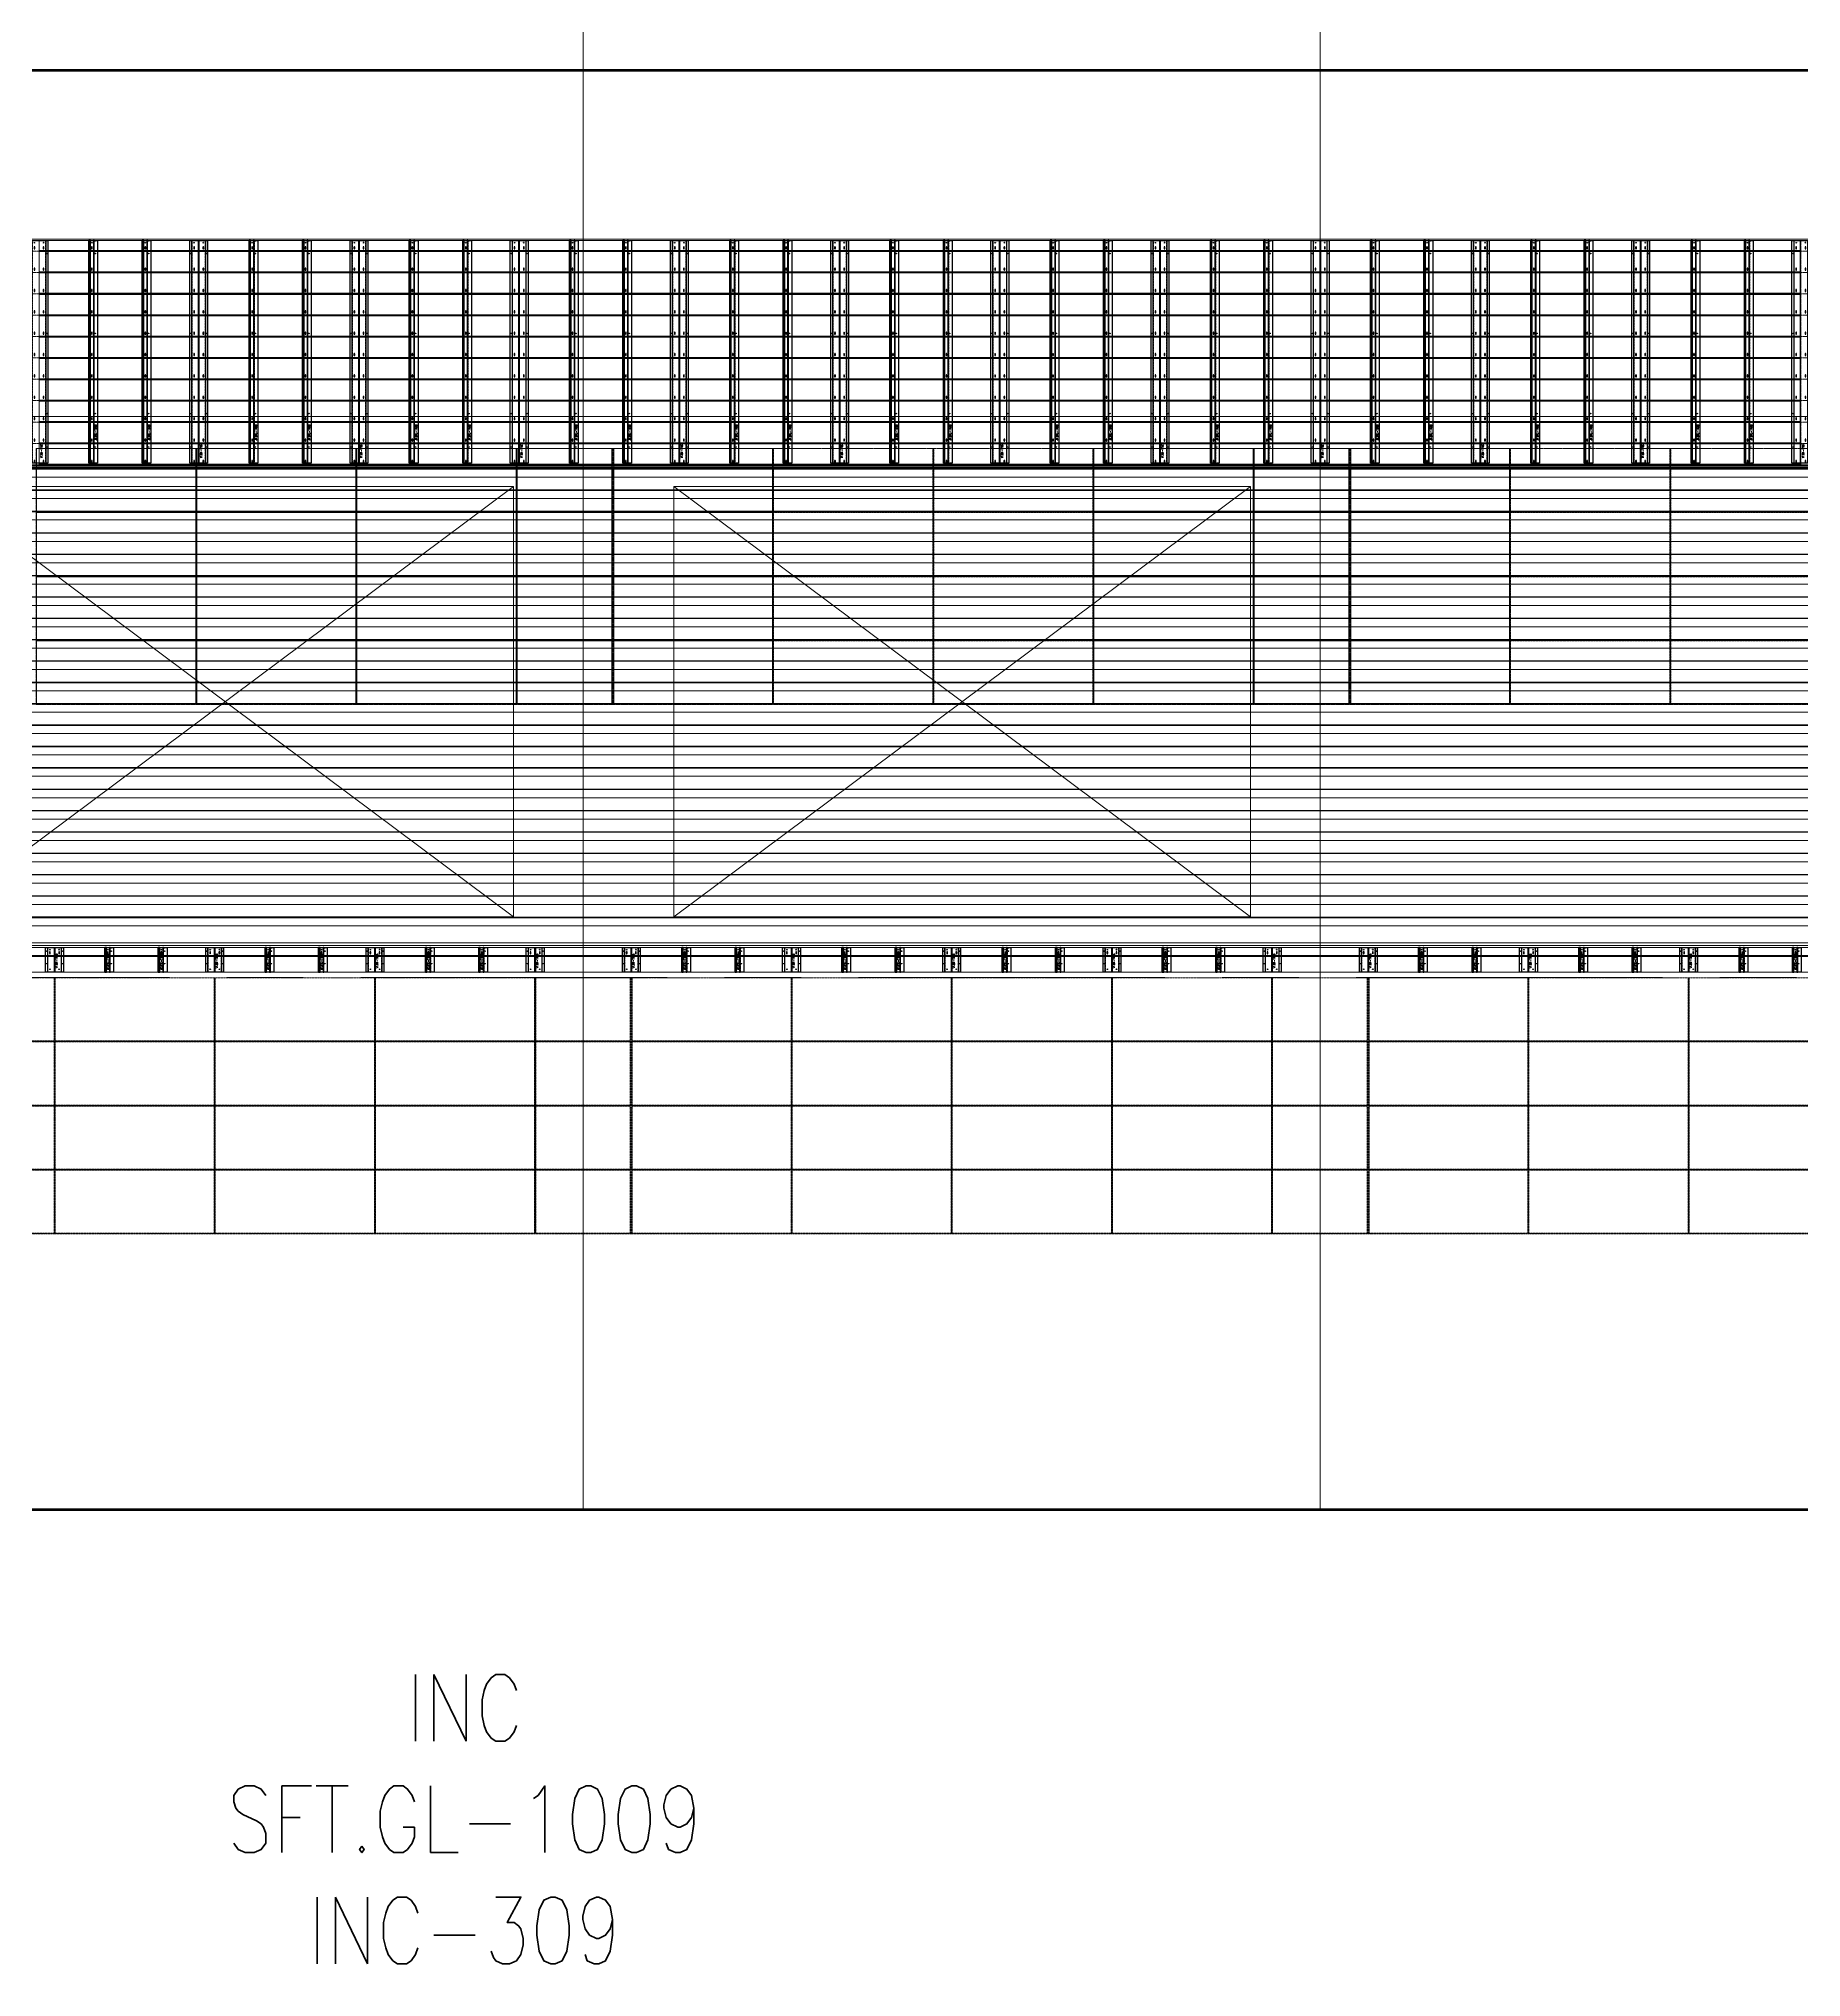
# Model space of a CAD drawing. Header units: inches. Extents: x 841 to 14369, y -4386 to -3225.
# Drawn here: x 2594 to 3254, y -4365 to -3639 of the extents above; entities that cross this region are included whole.
import ezdxf
from ezdxf.xclip import XClip

# ---------------------------------------------------------------- set-up
doc = ezdxf.new("R2010")
doc.units = ezdxf.units.IN
doc.header["$MEASUREMENT"] = 0
doc.header["$XCLIPFRAME"] = 0
for name, pattern in [('NBK_Center', [0.541667, 0.333333, -0.0625, 0.083333, -0.0625]), ('NBK_Center2', [0.270833, 0.166667, -0.03125, 0.041667, -0.03125]), ('NBK_CenterX2', [1.083333, 0.666667, -0.125, 0.166667, -0.125]), ('NBK_Hidden', [0.125, 0.083333, -0.041667]), ('NBK_Hidden2', [0.0625, 0.041667, -0.020833])]:
    doc.linetypes.add(name, pattern=pattern)
doc.layers.get('Defpoints').update_dxf_attribs({"color": 250, "lineweight": 0})
for name, color, linetype, lineweight in [('!Arch2', 8, 'Continuous', 9), ('!Dimension', 50, 'Continuous', 5), ('!Extrusion', 140, 'Continuous', 25), ('!Gridline', 112, 'NBK_CenterX2', 5), ('!Linetype_Center', 220, 'NBK_Center', 9), ('!Linetype_Center2', 222, 'NBK_Center2', 9), ('!Linetype_Hidden', 210, 'NBK_Hidden', 9), ('!Misc2', 252, 'NBK_Hidden2', 5), ('!Terracotta', 31, 'Continuous', 20)]:
    doc.layers.add(name, color=color, linetype=linetype, lineweight=lineweight)
doc.styles.add('Romans', font='romans.shx', dxfattribs={"width": 0.8})

# ---------------------------------------------------------------- blocks, each defined once
blk = doc.blocks.new('A$C5F5E00A7')
for p, q in [((1398, -364.16), (1398, 207.16)), ((1398, -364.16), (1398, 207.16)), ((1674, -364.16), (1674, 207.16)), ((1674, -364.16), (1674, 207.16)), ((2853.84, 0), (-187.78, 0)), ((2853.84, 0), (-187.78, 0)), ((-187.78, -258), (2853.84, -258)), ((-187.78, -258), (2853.84, -258))]:
    blk.add_line(p, q)
blk = doc.blocks.new('A$C5F5E390D')
at = {"layer": '!Linetype_Center2'}
for p, q in [((1344, 47.81), (1344, -48.19)), ((1620, 47.81), (1620, -48.19))]:
    blk.add_line(p, q, dxfattribs=at)
for points in [[(1128, 24), (1188, 24), (1188, 47.81), (1128, 47.81)], [(1188, 24), (1248, 24), (1248, 47.81), (1188, 47.81)], [(1248, 24), (1308, 24), (1308, 47.81), (1248, 47.81)], [(1404, 24), (1464, 24), (1464, 47.81), (1404, 47.81)], [(1464, 24), (1524, 24), (1524, 47.81), (1464, 47.81)], [(1524, 24), (1584, 24), (1584, 47.81), (1524, 47.81)], [(1680, 24), (1740, 24), (1740, 47.81), (1680, 47.81)], [(1740, 24), (1800, 24), (1800, 47.81), (1740, 47.81)], [(1128, 0), (1188, 0), (1188, 24), (1128, 24)], [(1188, 0), (1248, 0), (1248, 24), (1188, 24)], [(1248, 0), (1308, 0), (1308, 24), (1248, 24)], [(1404, 0), (1464, 0), (1464, 24), (1404, 24)], [(1464, 0), (1524, 0), (1524, 24), (1464, 24)], [(1524, 0), (1584, 0), (1584, 24), (1524, 24)], [(1680, 0), (1740, 0), (1740, 24), (1680, 24)], [(1740, 0), (1800, 0), (1800, 24), (1740, 24)], [(1128, -24), (1188, -24), (1188, 0), (1128, 0)], [(1188, -24), (1248, -24), (1248, 0), (1188, 0)], [(1248, -24), (1308, -24), (1308, 0), (1248, 0)], [(1404, -24), (1464, -24), (1464, 0), (1404, 0)], [(1464, -24), (1524, -24), (1524, 0), (1464, 0)], [(1524, -24), (1584, -24), (1584, 0), (1524, 0)], [(1680, -24), (1740, -24), (1740, 0), (1680, 0)], [(1740, -24), (1800, -24), (1800, 0), (1740, 0)], [(1128, -48), (1188, -48), (1188, -24), (1128, -24)], [(1188, -48), (1248, -48), (1248, -24), (1188, -24)], [(1248, -48), (1308, -48), (1308, -24), (1248, -24)], [(1404, -48), (1464, -48), (1464, -24), (1404, -24)], [(1464, -48), (1524, -48), (1524, -24), (1464, -24)], [(1524, -48), (1584, -48), (1584, -24), (1524, -24)], [(1680, -48), (1740, -48), (1740, -24), (1680, -24)], [(1740, -48), (1800, -48), (1800, -24), (1740, -24)]]:
    blk.add_lwpolyline(points, close=True, dxfattribs=at)
for points in [[(1344, 47.81), (1308, 47.81), (1308, 24), (1344, 24)], [(1344, 47.81), (1404, 47.81), (1404, 24), (1344, 24)], [(1620, 47.81), (1584, 47.81), (1584, 24), (1620, 24)], [(1620, 47.81), (1680, 47.81), (1680, 24), (1620, 24)], [(1344, 24), (1308, 24), (1308, 0), (1344, 0)], [(1344, 24), (1404, 24), (1404, 0), (1344, 0)], [(1620, 24), (1584, 24), (1584, 0), (1620, 0)], [(1620, 24), (1680, 24), (1680, 0), (1620, 0)], [(1344, 0), (1308, 0), (1308, -24), (1344, -24)], [(1344, 0), (1404, 0), (1404, -24), (1344, -24)], [(1620, 0), (1584, 0), (1584, -24), (1620, -24)], [(1620, 0), (1680, 0), (1680, -24), (1620, -24)], [(1344, -24), (1308, -24), (1308, -48), (1344, -48)], [(1344, -24), (1404, -24), (1404, -48), (1344, -48)], [(1620, -24), (1584, -24), (1584, -48), (1620, -48)], [(1620, -24), (1680, -24), (1680, -48), (1620, -48)]]:
    blk.add_lwpolyline(points, dxfattribs=at)
at = {"layer": '!Misc2', "linetype": 'Continuous'}
for points in [[(1128.19, 24.19), (1187.81, 24.19), (1187.81, 47.81), (1128.19, 47.81)], [(1188.19, 24.19), (1247.81, 24.19), (1247.81, 47.81), (1188.19, 47.81)], [(1248.19, 24.19), (1307.81, 24.19), (1307.81, 47.81), (1248.19, 47.81)], [(1343.62, 47.81), (1308.19, 47.81), (1308.19, 24.19), (1343.62, 24.19)], [(1344.38, 47.81), (1403.81, 47.81), (1403.81, 24.19), (1344.38, 24.19)], [(1524.19, 24.19), (1583.81, 24.19), (1583.81, 47.81), (1524.19, 47.81)], [(1619.62, 47.81), (1584.19, 47.81), (1584.19, 24.19), (1619.62, 24.19)], [(1620.37, 47.81), (1679.81, 47.81), (1679.81, 24.19), (1620.37, 24.19)], [(1128.19, 0.19), (1187.81, 0.19), (1187.81, 23.81), (1128.19, 23.81)], [(1188.19, 0.19), (1247.81, 0.19), (1247.81, 23.81), (1188.19, 23.81)], [(1248.19, 0.19), (1307.81, 0.19), (1307.81, 23.81), (1248.19, 23.81)], [(1343.62, 23.81), (1308.19, 23.81), (1308.19, 0.19), (1343.62, 0.19)], [(1344.38, 23.81), (1403.81, 23.81), (1403.81, 0.19), (1344.38, 0.19)], [(1524.19, 0.19), (1583.81, 0.19), (1583.81, 23.81), (1524.19, 23.81)], [(1619.62, 23.81), (1584.19, 23.81), (1584.19, 0.19), (1619.62, 0.19)], [(1620.37, 23.81), (1679.81, 23.81), (1679.81, 0.19), (1620.37, 0.19)], [(1128.19, -23.81), (1187.81, -23.81), (1187.81, -0.19), (1128.19, -0.19)], [(1188.19, -23.81), (1247.81, -23.81), (1247.81, -0.19), (1188.19, -0.19)], [(1248.19, -23.81), (1307.81, -23.81), (1307.81, -0.19), (1248.19, -0.19)], [(1343.62, -0.19), (1308.19, -0.19), (1308.19, -23.81), (1343.62, -23.81)], [(1344.38, -0.19), (1403.81, -0.19), (1403.81, -23.81), (1344.38, -23.81)], [(1524.19, -23.81), (1583.81, -23.81), (1583.81, -0.19), (1524.19, -0.19)], [(1619.62, -0.19), (1584.19, -0.19), (1584.19, -23.81), (1619.62, -23.81)], [(1620.37, -0.19), (1679.81, -0.19), (1679.81, -23.81), (1620.37, -23.81)], [(1128.19, -47.81), (1187.81, -47.81), (1187.81, -24.19), (1128.19, -24.19)], [(1188.19, -47.81), (1247.81, -47.81), (1247.81, -24.19), (1188.19, -24.19)], [(1248.19, -47.81), (1307.81, -47.81), (1307.81, -24.19), (1248.19, -24.19)], [(1343.62, -24.19), (1308.19, -24.19), (1308.19, -47.81), (1343.62, -47.81)], [(1344.38, -24.19), (1403.81, -24.19), (1403.81, -47.81), (1344.38, -47.81)], [(1524.19, -47.81), (1583.81, -47.81), (1583.81, -24.19), (1524.19, -24.19)], [(1619.62, -24.19), (1584.19, -24.19), (1584.19, -47.81), (1619.62, -47.81)], [(1620.37, -24.19), (1679.81, -24.19), (1679.81, -47.81), (1620.37, -47.81)]]:
    blk.add_lwpolyline(points, close=True, dxfattribs=at)
at = {"layer": '!Misc2'}
for points in [[(1404.19, 24.19), (1463.81, 24.19), (1463.81, 47.81), (1404.19, 47.81)], [(1464.19, 24.19), (1523.81, 24.19), (1523.81, 47.81), (1464.19, 47.81)], [(1680.19, 24.19), (1739.81, 24.19), (1739.81, 47.81), (1680.19, 47.81)], [(1740.19, 24.19), (1799.81, 24.19), (1799.81, 47.81), (1740.19, 47.81)], [(1404.19, 0.19), (1463.81, 0.19), (1463.81, 23.81), (1404.19, 23.81)], [(1464.19, 0.19), (1523.81, 0.19), (1523.81, 23.81), (1464.19, 23.81)], [(1680.19, 0.19), (1739.81, 0.19), (1739.81, 23.81), (1680.19, 23.81)], [(1740.19, 0.19), (1799.81, 0.19), (1799.81, 23.81), (1740.19, 23.81)], [(1404.19, -23.81), (1463.81, -23.81), (1463.81, -0.19), (1404.19, -0.19)], [(1464.19, -23.81), (1523.81, -23.81), (1523.81, -0.19), (1464.19, -0.19)], [(1680.19, -23.81), (1739.81, -23.81), (1739.81, -0.19), (1680.19, -0.19)], [(1740.19, -23.81), (1799.81, -23.81), (1799.81, -0.19), (1740.19, -0.19)], [(1404.19, -47.81), (1463.81, -47.81), (1463.81, -24.19), (1404.19, -24.19)], [(1464.19, -47.81), (1523.81, -47.81), (1523.81, -24.19), (1464.19, -24.19)], [(1680.19, -47.81), (1739.81, -47.81), (1739.81, -24.19), (1680.19, -24.19)], [(1740.19, -47.81), (1799.81, -47.81), (1799.81, -24.19), (1740.19, -24.19)]]:
    blk.add_lwpolyline(points, close=True, dxfattribs=at)
blk = doc.blocks.new('A$C5F5E02A7')
for p, q in [((23.75, 324.5), (-2525, 324.5)), ((-2202.31, 240), (-209.69, 240)), ((-211.29, 239.66), (-2202.12, 239.66)), ((-211.29, 239.48), (-2202.12, 239.48)), ((-211.29, 239), (-2202.12, 239)), ((-211.29, 238.55), (-2202.12, 238.55)), ((-211.29, 238.37), (-2202.12, 238.37)), ((-211.29, 235.31), (-2202.12, 235.31)), ((-211.29, 230.55), (-2202.12, 230.55)), ((-211.29, 230.37), (-2202.12, 230.37)), ((-211.29, 227.31), (-2202.12, 227.31)), ((-1412.11, 231.84), (-1196.11, 231.84)), ((-1412.11, 231.84), (-1196.11, 70.72)), ((-1412.11, 70.72), (-1196.11, 231.84)), ((-1196.11, 231.84), (-1196.11, 70.72)), ((-1136.11, 231.84), (-920.11, 231.84)), ((-1136.11, 70.72), (-1136.11, 231.84)), ((-1136.11, 231.84), (-920.11, 70.72)), ((-1136.11, 70.72), (-920.11, 231.84)), ((-920.11, 231.84), (-920.11, 70.72)), ((-211.29, 222.55), (-2202.12, 222.55)), ((-211.29, 222.37), (-2202.12, 222.37)), ((-211.29, 219.31), (-2202.12, 219.31)), ((-211.29, 214.55), (-2202.12, 214.55)), ((-211.29, 214.37), (-2202.12, 214.37)), ((-211.29, 211.31), (-2202.12, 211.31)), ((-211.29, 206.55), (-2202.12, 206.55)), ((-211.29, 206.37), (-2202.12, 206.37)), ((-211.29, 203.31), (-2202.12, 203.31)), ((-211.29, 198.55), (-2202.12, 198.55)), ((-211.29, 198.37), (-2202.12, 198.37)), ((-211.29, 195.31), (-2202.12, 195.31)), ((-211.29, 190.55), (-2202.12, 190.55)), ((-211.29, 190.37), (-2202.12, 190.37)), ((-211.29, 187.31), (-2202.12, 187.31)), ((-211.29, 182.55), (-2202.12, 182.55)), ((-211.29, 182.37), (-2202.12, 182.37)), ((-211.29, 179.31), (-2202.12, 179.31)), ((-211.29, 174.55), (-2202.12, 174.55)), ((-211.29, 174.37), (-2202.12, 174.37)), ((-211.29, 171.31), (-2202.12, 171.31)), ((-211.29, 166.55), (-2202.12, 166.55)), ((-211.29, 166.37), (-2202.12, 166.37)), ((-211.29, 163.31), (-2202.12, 163.31)), ((-211.29, 158.55), (-2202.12, 158.55)), ((-211.29, 158.37), (-2202.12, 158.37)), ((-211.29, 155.31), (-2202.12, 155.31)), ((-211.29, 150.55), (-2202.12, 150.55)), ((-211.29, 150.37), (-2202.12, 150.37)), ((-211.29, 147.31), (-2202.12, 147.31)), ((-211.29, 142.55), (-2202.12, 142.55)), ((-211.29, 142.37), (-2202.12, 142.37)), ((-211.29, 139.31), (-2202.12, 139.31)), ((-211.29, 134.55), (-2202.12, 134.55)), ((-211.29, 134.37), (-2202.12, 134.37)), ((-211.29, 131.31), (-2202.12, 131.31)), ((-211.29, 126.55), (-2202.12, 126.55)), ((-211.29, 126.37), (-2202.12, 126.37)), ((-211.29, 123.31), (-2202.12, 123.31)), ((-211.29, 118.55), (-2202.12, 118.55)), ((-211.29, 118.37), (-2202.12, 118.37)), ((-211.29, 115.31), (-2202.12, 115.31)), ((-211.29, 110.55), (-2202.12, 110.55)), ((-211.29, 110.37), (-2202.12, 110.37)), ((-211.29, 107.31), (-2202.12, 107.31)), ((-211.29, 102.55), (-2202.12, 102.55)), ((-211.29, 102.37), (-2202.12, 102.37)), ((-211.29, 99.31), (-2202.12, 99.31)), ((-211.29, 94.55), (-2202.12, 94.55)), ((-211.29, 94.37), (-2202.12, 94.37)), ((-211.29, 91.31), (-2202.12, 91.31)), ((-211.29, 86.55), (-2202.12, 86.55)), ((-211.29, 86.37), (-2202.12, 86.37)), ((-211.29, 83.31), (-2202.12, 83.31)), ((-211.29, 78.55), (-2202.12, 78.55)), ((-211.29, 78.37), (-2202.12, 78.37)), ((-211.29, 75.31), (-2202.12, 75.31)), ((-211.29, 70.55), (-2202.12, 70.55)), ((-211.29, 70.37), (-2202.12, 70.37)), ((-211.29, 67.31), (-2202.12, 67.31)), ((-1196.11, 70.72), (-1412.11, 70.72)), ((-920.11, 70.72), (-1136.11, 70.72)), ((-209.69, 60), (-2202.31, 60)), ((-2202.12, 61), (-211.29, 61))]:
    blk.add_line(p, q)
blk = doc.blocks.new('A$C5F5E3900')
at = {"layer": '!Linetype_Center2'}
for p, q in [((2374.75, 324), (199.25, 324)), ((199.25, 320), (2374.75, 320)), ((1182, 240), (1182, 324)), ((1242, 240), (1242, 324)), ((1302, 240), (1302, 324)), ((1362, 240), (1362, 324)), ((1422, 240), (1422, 324)), ((1482, 240), (1482, 324)), ((1542, 240), (1542, 324)), ((1602, 240), (1602, 324)), ((1662, 240), (1662, 324)), ((1722, 240), (1722, 324)), ((1782, 240), (1782, 324)), ((199.25, 312), (2374.75, 312)), ((199.25, 304), (2374.75, 304)), ((199.25, 296), (2374.75, 296)), ((199.25, 288), (2374.75, 288)), ((199.25, 280), (2374.75, 280)), ((199.25, 272), (2374.75, 272)), ((199.25, 264), (2374.75, 264)), ((199.25, 256), (2374.75, 256)), ((199.25, 248), (2374.75, 248)), ((293.5, 240), (2286.5, 240)), ((2286.5, 59.22), (293.5, 59.22)), ((1128, 49.98), (1128, 59.22)), ((1188, 59.22), (1188, 49.98)), ((1248, 49.98), (1248, 59.22)), ((1308, 49.98), (1308, 59.22)), ((1344, 49.98), (1344, 59.22)), ((1404, 49.98), (1404, 59.22)), ((1464, 49.98), (1464, 59.22)), ((1524, 49.98), (1524, 59.22)), ((1584, 59.22), (1584, 49.98)), ((1620, 49.98), (1620, 59.22)), ((1680, 49.98), (1680, 59.22)), ((1740, 49.98), (1740, 59.22)), ((199.25, 56), (2374.75, 56)), ((514.85, 49.98), (2374.75, 49.98))]:
    blk.add_line(p, q, dxfattribs=at)
at = {"layer": '!Terracotta'}
for points in [[(1181.81, 320.19), (1122.19, 320.19), (1122.19, 324), (1181.81, 324)], [(1181.81, 319.81), (1122.19, 319.81), (1122.19, 312.19), (1181.81, 312.19)], [(1182.19, 320.19), (1241.81, 320.19), (1241.81, 324), (1182.19, 324)], [(1182.19, 319.81), (1241.81, 319.81), (1241.81, 312.19), (1182.19, 312.19)], [(1301.81, 320.19), (1242.19, 320.19), (1242.19, 324), (1301.81, 324)], [(1301.81, 319.81), (1242.19, 319.81), (1242.19, 312.19), (1301.81, 312.19)], [(1302.19, 320.19), (1361.81, 320.19), (1361.81, 324), (1302.19, 324)], [(1302.19, 319.81), (1361.81, 319.81), (1361.81, 312.19), (1302.19, 312.19)], [(1421.81, 320.19), (1362.19, 320.19), (1362.19, 324), (1421.81, 324)], [(1421.81, 319.81), (1362.19, 319.81), (1362.19, 312.19), (1421.81, 312.19)], [(1422.19, 320.19), (1481.81, 320.19), (1481.81, 324), (1422.19, 324)], [(1422.19, 319.81), (1481.81, 319.81), (1481.81, 312.19), (1422.19, 312.19)], [(1541.81, 320.19), (1482.19, 320.19), (1482.19, 324), (1541.81, 324)], [(1541.81, 319.81), (1482.19, 319.81), (1482.19, 312.19), (1541.81, 312.19)], [(1542.19, 320.19), (1601.81, 320.19), (1601.81, 324), (1542.19, 324)], [(1542.19, 319.81), (1601.81, 319.81), (1601.81, 312.19), (1542.19, 312.19)], [(1661.81, 320.19), (1602.19, 320.19), (1602.19, 324), (1661.81, 324)], [(1661.81, 319.81), (1602.19, 319.81), (1602.19, 312.19), (1661.81, 312.19)], [(1662.19, 320.19), (1721.81, 320.19), (1721.81, 324), (1662.19, 324)], [(1662.19, 319.81), (1721.81, 319.81), (1721.81, 312.19), (1662.19, 312.19)], [(1781.81, 320.19), (1722.19, 320.19), (1722.19, 324), (1781.81, 324)], [(1781.81, 319.81), (1722.19, 319.81), (1722.19, 312.19), (1781.81, 312.19)], [(1181.81, 304.19), (1122.19, 304.19), (1122.19, 311.81), (1181.81, 311.81)], [(1182.19, 304.19), (1241.81, 304.19), (1241.81, 311.81), (1182.19, 311.81)], [(1301.81, 304.19), (1242.19, 304.19), (1242.19, 311.81), (1301.81, 311.81)], [(1302.19, 304.19), (1361.81, 304.19), (1361.81, 311.81), (1302.19, 311.81)], [(1421.81, 304.19), (1362.19, 304.19), (1362.19, 311.81), (1421.81, 311.81)], [(1422.19, 304.19), (1481.81, 304.19), (1481.81, 311.81), (1422.19, 311.81)], [(1541.81, 304.19), (1482.19, 304.19), (1482.19, 311.81), (1541.81, 311.81)], [(1542.19, 304.19), (1601.81, 304.19), (1601.81, 311.81), (1542.19, 311.81)], [(1661.81, 304.19), (1602.19, 304.19), (1602.19, 311.81), (1661.81, 311.81)], [(1662.19, 304.19), (1721.81, 304.19), (1721.81, 311.81), (1662.19, 311.81)], [(1781.81, 304.19), (1722.19, 304.19), (1722.19, 311.81), (1781.81, 311.81)], [(1181.81, 303.81), (1122.19, 303.81), (1122.19, 296.19), (1181.81, 296.19)], [(1182.19, 303.81), (1241.81, 303.81), (1241.81, 296.19), (1182.19, 296.19)], [(1301.81, 303.81), (1242.19, 303.81), (1242.19, 296.19), (1301.81, 296.19)], [(1302.19, 303.81), (1361.81, 303.81), (1361.81, 296.19), (1302.19, 296.19)], [(1421.81, 303.81), (1362.19, 303.81), (1362.19, 296.19), (1421.81, 296.19)], [(1422.19, 303.81), (1481.81, 303.81), (1481.81, 296.19), (1422.19, 296.19)], [(1541.81, 303.81), (1482.19, 303.81), (1482.19, 296.19), (1541.81, 296.19)], [(1542.19, 303.81), (1601.81, 303.81), (1601.81, 296.19), (1542.19, 296.19)], [(1661.81, 303.81), (1602.19, 303.81), (1602.19, 296.19), (1661.81, 296.19)], [(1662.19, 303.81), (1721.81, 303.81), (1721.81, 296.19), (1662.19, 296.19)], [(1781.81, 303.81), (1722.19, 303.81), (1722.19, 296.19), (1781.81, 296.19)], [(1181.81, 288.19), (1122.19, 288.19), (1122.19, 295.81), (1181.81, 295.81)], [(1182.19, 288.19), (1241.81, 288.19), (1241.81, 295.81), (1182.19, 295.81)], [(1301.81, 288.19), (1242.19, 288.19), (1242.19, 295.81), (1301.81, 295.81)], [(1302.19, 288.19), (1361.81, 288.19), (1361.81, 295.81), (1302.19, 295.81)], [(1421.81, 288.19), (1362.19, 288.19), (1362.19, 295.81), (1421.81, 295.81)], [(1422.19, 288.19), (1481.81, 288.19), (1481.81, 295.81), (1422.19, 295.81)], [(1541.81, 288.19), (1482.19, 288.19), (1482.19, 295.81), (1541.81, 295.81)], [(1542.19, 288.19), (1601.81, 288.19), (1601.81, 295.81), (1542.19, 295.81)], [(1661.81, 288.19), (1602.19, 288.19), (1602.19, 295.81), (1661.81, 295.81)], [(1662.19, 288.19), (1721.81, 288.19), (1721.81, 295.81), (1662.19, 295.81)], [(1781.81, 288.19), (1722.19, 288.19), (1722.19, 295.81), (1781.81, 295.81)], [(1181.81, 287.81), (1122.19, 287.81), (1122.19, 280.19), (1181.81, 280.19)], [(1182.19, 287.81), (1241.81, 287.81), (1241.81, 280.19), (1182.19, 280.19)], [(1301.81, 287.81), (1242.19, 287.81), (1242.19, 280.19), (1301.81, 280.19)], [(1302.19, 287.81), (1361.81, 287.81), (1361.81, 280.19), (1302.19, 280.19)], [(1421.81, 287.81), (1362.19, 287.81), (1362.19, 280.19), (1421.81, 280.19)], [(1422.19, 287.81), (1481.81, 287.81), (1481.81, 280.19), (1422.19, 280.19)], [(1541.81, 287.81), (1482.19, 287.81), (1482.19, 280.19), (1541.81, 280.19)], [(1542.19, 287.81), (1601.81, 287.81), (1601.81, 280.19), (1542.19, 280.19)], [(1661.81, 287.81), (1602.19, 287.81), (1602.19, 280.19), (1661.81, 280.19)], [(1662.19, 287.81), (1721.81, 287.81), (1721.81, 280.19), (1662.19, 280.19)], [(1781.81, 287.81), (1722.19, 287.81), (1722.19, 280.19), (1781.81, 280.19)], [(1181.81, 272.19), (1122.19, 272.19), (1122.19, 279.81), (1181.81, 279.81)], [(1182.19, 272.19), (1241.81, 272.19), (1241.81, 279.81), (1182.19, 279.81)], [(1301.81, 272.19), (1242.19, 272.19), (1242.19, 279.81), (1301.81, 279.81)], [(1302.19, 272.19), (1361.81, 272.19), (1361.81, 279.81), (1302.19, 279.81)], [(1421.81, 272.19), (1362.19, 272.19), (1362.19, 279.81), (1421.81, 279.81)], [(1422.19, 272.19), (1481.81, 272.19), (1481.81, 279.81), (1422.19, 279.81)], [(1541.81, 272.19), (1482.19, 272.19), (1482.19, 279.81), (1541.81, 279.81)], [(1542.19, 272.19), (1601.81, 272.19), (1601.81, 279.81), (1542.19, 279.81)], [(1661.81, 272.19), (1602.19, 272.19), (1602.19, 279.81), (1661.81, 279.81)], [(1662.19, 272.19), (1721.81, 272.19), (1721.81, 279.81), (1662.19, 279.81)], [(1781.81, 272.19), (1722.19, 272.19), (1722.19, 279.81), (1781.81, 279.81)], [(1181.81, 271.81), (1122.19, 271.81), (1122.19, 264.19), (1181.81, 264.19)], [(1182.19, 271.81), (1241.81, 271.81), (1241.81, 264.19), (1182.19, 264.19)], [(1301.81, 271.81), (1242.19, 271.81), (1242.19, 264.19), (1301.81, 264.19)], [(1302.19, 271.81), (1361.81, 271.81), (1361.81, 264.19), (1302.19, 264.19)], [(1421.81, 271.81), (1362.19, 271.81), (1362.19, 264.19), (1421.81, 264.19)], [(1422.19, 271.81), (1481.81, 271.81), (1481.81, 264.19), (1422.19, 264.19)], [(1541.81, 271.81), (1482.19, 271.81), (1482.19, 264.19), (1541.81, 264.19)], [(1542.19, 271.81), (1601.81, 271.81), (1601.81, 264.19), (1542.19, 264.19)], [(1661.81, 271.81), (1602.19, 271.81), (1602.19, 264.19), (1661.81, 264.19)], [(1662.19, 271.81), (1721.81, 271.81), (1721.81, 264.19), (1662.19, 264.19)], [(1781.81, 271.81), (1722.19, 271.81), (1722.19, 264.19), (1781.81, 264.19)], [(1181.81, 256.19), (1122.19, 256.19), (1122.19, 263.81), (1181.81, 263.81)], [(1182.19, 256.19), (1241.81, 256.19), (1241.81, 263.81), (1182.19, 263.81)], [(1301.81, 256.19), (1242.19, 256.19), (1242.19, 263.81), (1301.81, 263.81)], [(1302.19, 256.19), (1361.81, 256.19), (1361.81, 263.81), (1302.19, 263.81)], [(1421.81, 256.19), (1362.19, 256.19), (1362.19, 263.81), (1421.81, 263.81)], [(1422.19, 256.19), (1481.81, 256.19), (1481.81, 263.81), (1422.19, 263.81)], [(1541.81, 256.19), (1482.19, 256.19), (1482.19, 263.81), (1541.81, 263.81)], [(1542.19, 256.19), (1601.81, 256.19), (1601.81, 263.81), (1542.19, 263.81)], [(1661.81, 256.19), (1602.19, 256.19), (1602.19, 263.81), (1661.81, 263.81)], [(1662.19, 256.19), (1721.81, 256.19), (1721.81, 263.81), (1662.19, 263.81)], [(1781.81, 256.19), (1722.19, 256.19), (1722.19, 263.81), (1781.81, 263.81)], [(1181.81, 255.81), (1122.19, 255.81), (1122.19, 248.19), (1181.81, 248.19)], [(1182.19, 255.81), (1241.81, 255.81), (1241.81, 248.19), (1182.19, 248.19)], [(1301.81, 255.81), (1242.19, 255.81), (1242.19, 248.19), (1301.81, 248.19)], [(1302.19, 255.81), (1361.81, 255.81), (1361.81, 248.19), (1302.19, 248.19)], [(1421.81, 255.81), (1362.19, 255.81), (1362.19, 248.19), (1421.81, 248.19)], [(1422.19, 255.81), (1481.81, 255.81), (1481.81, 248.19), (1422.19, 248.19)], [(1541.81, 255.81), (1482.19, 255.81), (1482.19, 248.19), (1541.81, 248.19)], [(1542.19, 255.81), (1601.81, 255.81), (1601.81, 248.19), (1542.19, 248.19)], [(1661.81, 255.81), (1602.19, 255.81), (1602.19, 248.19), (1661.81, 248.19)], [(1662.19, 255.81), (1721.81, 255.81), (1721.81, 248.19), (1662.19, 248.19)], [(1781.81, 255.81), (1722.19, 255.81), (1722.19, 248.19), (1781.81, 248.19)], [(1181.81, 247.81), (1122.19, 247.81), (1122.19, 240.19), (1181.81, 240.19)], [(1182.19, 247.81), (1241.81, 247.81), (1241.81, 240.19), (1182.19, 240.19)], [(1301.81, 247.81), (1242.19, 247.81), (1242.19, 240.19), (1301.81, 240.19)], [(1302.19, 247.81), (1361.81, 247.81), (1361.81, 240.19), (1302.19, 240.19)], [(1421.81, 247.81), (1362.19, 247.81), (1362.19, 240.19), (1421.81, 240.19)], [(1422.19, 247.81), (1481.81, 247.81), (1481.81, 240.19), (1422.19, 240.19)], [(1541.81, 247.81), (1482.19, 247.81), (1482.19, 240.19), (1541.81, 240.19)], [(1542.19, 247.81), (1601.81, 247.81), (1601.81, 240.19), (1542.19, 240.19)], [(1661.81, 247.81), (1602.19, 247.81), (1602.19, 240.19), (1661.81, 240.19)], [(1662.19, 247.81), (1721.81, 247.81), (1721.81, 240.19), (1662.19, 240.19)], [(1781.81, 247.81), (1722.19, 247.81), (1722.19, 240.19), (1781.81, 240.19)], [(1127.81, 56.19), (1068.19, 56.19), (1068.19, 59.22), (1127.81, 59.22)], [(1187.81, 59.22), (1128.19, 59.22), (1128.19, 56.19), (1187.81, 56.19)], [(1188.19, 56.19), (1247.81, 56.19), (1247.81, 59.22), (1188.19, 59.22)], [(1307.81, 56.19), (1248.19, 56.19), (1248.19, 59.22), (1307.81, 59.22)], [(1308.19, 56.19), (1343.81, 56.19), (1343.81, 59.22), (1308.19, 59.22)], [(1403.81, 56.19), (1344.19, 56.19), (1344.19, 59.22), (1403.81, 59.22)], [(1404.19, 56.19), (1463.81, 56.19), (1463.81, 59.22), (1404.19, 59.22)], [(1523.81, 56.19), (1464.19, 56.19), (1464.19, 59.22), (1523.81, 59.22)], [(1583.81, 59.22), (1524.19, 59.22), (1524.19, 56.19), (1583.81, 56.19)], [(1584.19, 56.19), (1619.81, 56.19), (1619.81, 59.22), (1584.19, 59.22)], [(1679.81, 56.19), (1620.19, 56.19), (1620.19, 59.22), (1679.81, 59.22)], [(1680.19, 56.19), (1739.81, 56.19), (1739.81, 59.22), (1680.19, 59.22)], [(1799.81, 56.19), (1740.19, 56.19), (1740.19, 59.22), (1799.81, 59.22)], [(1068.19, 49.98), (1068.19, 55.81), (1127.81, 55.81), (1127.81, 49.98)], [(1187.81, 55.81), (1128.19, 55.81), (1128.19, 49.98), (1187.81, 49.98)], [(1188.19, 49.98), (1247.81, 49.98), (1247.81, 55.81), (1188.19, 55.81)], [(1248.19, 49.98), (1248.19, 55.81), (1307.81, 55.81), (1307.81, 49.98)], [(1343.81, 49.98), (1343.81, 55.81), (1308.19, 55.81), (1308.19, 49.98)], [(1344.19, 49.98), (1344.19, 55.81), (1403.81, 55.81), (1403.81, 49.98)], [(1463.81, 49.98), (1463.81, 55.81), (1404.19, 55.81), (1404.19, 49.98)], [(1464.19, 49.98), (1464.19, 55.81), (1523.81, 55.81), (1523.81, 49.98)], [(1583.81, 55.81), (1524.19, 55.81), (1524.19, 49.98), (1583.81, 49.98)], [(1584.19, 49.98), (1619.81, 49.98), (1619.81, 55.81), (1584.19, 55.81)], [(1620.19, 49.98), (1620.19, 55.81), (1679.81, 55.81), (1679.81, 49.98)], [(1739.81, 49.98), (1739.81, 55.81), (1680.19, 55.81), (1680.19, 49.98)], [(1740.19, 49.98), (1740.19, 55.81), (1799.81, 55.81), (1799.81, 49.98)]]:
    blk.add_lwpolyline(points, close=True, dxfattribs=at)
blk = doc.blocks.new('A$C5F5E469F')
at = {"layer": '!Arch2', "color": 1}
blk.add_blockref('A$C5F5E02A7', (2568, 0), dxfattribs=at)
at = {"color": 1}
blk.add_blockref('A$C5F5E3900', (72, 0), dxfattribs=at)
blk = doc.blocks.new('E5C0158')
at = {"layer": '!Linetype_Hidden'}
for p, q in [((-899.75, 0), (-899.75, -96)), ((-1175.75, 0), (-1175.75, -96))]:
    blk.add_line(p, q, dxfattribs=at)
for points in [[(-1451.37, 0), (-1391.94, 0), (-1391.94, -23.63), (-1451.37, -23.63)], [(-1391.56, -23.63), (-1331.94, -23.63), (-1331.94, 0), (-1391.56, 0)], [(-1331.56, -23.63), (-1271.94, -23.63), (-1271.94, 0), (-1331.56, 0)], [(-1271.56, -23.63), (-1211.94, -23.63), (-1211.94, 0), (-1271.56, 0)], [(-1176.12, 0), (-1211.56, 0), (-1211.56, -23.63), (-1176.12, -23.63)], [(-1175.37, 0), (-1115.94, 0), (-1115.94, -23.63), (-1175.37, -23.63)], [(-1115.56, -23.63), (-1055.94, -23.63), (-1055.94, 0), (-1115.56, 0)], [(-1055.56, -23.63), (-995.94, -23.63), (-995.94, 0), (-1055.56, 0)], [(-995.56, -23.63), (-935.94, -23.63), (-935.94, 0), (-995.56, 0)], [(-900.13, 0), (-935.56, 0), (-935.56, -23.63), (-900.13, -23.63)], [(-899.38, 0), (-839.94, 0), (-839.94, -23.63), (-899.38, -23.63)], [(-839.75, -23.81), (-779.75, -23.81), (-779.75, 0), (-839.75, 0)], [(-839.56, -23.63), (-779.94, -23.63), (-779.94, 0), (-839.56, 0)], [(-779.56, -23.63), (-719.94, -23.63), (-719.94, 0), (-779.56, 0)], [(-1391.75, -23.81), (-1331.75, -23.81), (-1331.75, 0), (-1391.75, 0)], [(-1331.75, -23.81), (-1271.75, -23.81), (-1271.75, 0), (-1331.75, 0)], [(-1271.75, -23.81), (-1211.75, -23.81), (-1211.75, 0), (-1271.75, 0)], [(-1115.75, -23.81), (-1055.75, -23.81), (-1055.75, 0), (-1115.75, 0)], [(-1055.75, -23.81), (-995.75, -23.81), (-995.75, 0), (-1055.75, 0)], [(-995.75, -23.81), (-935.75, -23.81), (-935.75, 0), (-995.75, 0)], [(-779.75, -23.81), (-719.75, -23.81), (-719.75, 0), (-779.75, 0)], [(-1451.37, -24), (-1391.94, -24), (-1391.94, -47.63), (-1451.37, -47.63)], [(-1391.75, -47.81), (-1331.75, -47.81), (-1331.75, -23.81), (-1391.75, -23.81)], [(-1391.56, -47.63), (-1331.94, -47.63), (-1331.94, -24), (-1391.56, -24)], [(-1331.75, -47.81), (-1271.75, -47.81), (-1271.75, -23.81), (-1331.75, -23.81)], [(-1331.56, -47.63), (-1271.94, -47.63), (-1271.94, -24), (-1331.56, -24)], [(-1271.75, -47.81), (-1211.75, -47.81), (-1211.75, -23.81), (-1271.75, -23.81)], [(-1271.56, -47.63), (-1211.94, -47.63), (-1211.94, -24), (-1271.56, -24)], [(-1176.12, -24), (-1211.56, -24), (-1211.56, -47.63), (-1176.12, -47.63)], [(-1175.37, -24), (-1115.94, -24), (-1115.94, -47.63), (-1175.37, -47.63)], [(-1115.75, -47.81), (-1055.75, -47.81), (-1055.75, -23.81), (-1115.75, -23.81)], [(-1115.56, -47.63), (-1055.94, -47.63), (-1055.94, -24), (-1115.56, -24)], [(-1055.75, -47.81), (-995.75, -47.81), (-995.75, -23.81), (-1055.75, -23.81)], [(-1055.56, -47.63), (-995.94, -47.63), (-995.94, -24), (-1055.56, -24)], [(-995.75, -47.81), (-935.75, -47.81), (-935.75, -23.81), (-995.75, -23.81)], [(-995.56, -47.63), (-935.94, -47.63), (-935.94, -24), (-995.56, -24)], [(-900.13, -24), (-935.56, -24), (-935.56, -47.63), (-900.13, -47.63)], [(-899.38, -24), (-839.94, -24), (-839.94, -47.63), (-899.38, -47.63)], [(-839.75, -47.81), (-779.75, -47.81), (-779.75, -23.81), (-839.75, -23.81)], [(-839.56, -47.63), (-779.94, -47.63), (-779.94, -24), (-839.56, -24)], [(-779.75, -47.81), (-719.75, -47.81), (-719.75, -23.81), (-779.75, -23.81)], [(-779.56, -47.63), (-719.94, -47.63), (-719.94, -24), (-779.56, -24)], [(-1451.37, -48), (-1391.94, -48), (-1391.94, -71.63), (-1451.37, -71.63)], [(-1391.75, -71.81), (-1331.75, -71.81), (-1331.75, -47.81), (-1391.75, -47.81)], [(-1391.56, -71.63), (-1331.94, -71.63), (-1331.94, -48), (-1391.56, -48)], [(-1331.75, -71.81), (-1271.75, -71.81), (-1271.75, -47.81), (-1331.75, -47.81)], [(-1331.56, -71.63), (-1271.94, -71.63), (-1271.94, -48), (-1331.56, -48)], [(-1271.75, -71.81), (-1211.75, -71.81), (-1211.75, -47.81), (-1271.75, -47.81)], [(-1271.56, -71.63), (-1211.94, -71.63), (-1211.94, -48), (-1271.56, -48)], [(-1176.12, -48), (-1211.56, -48), (-1211.56, -71.63), (-1176.12, -71.63)], [(-1175.37, -48), (-1115.94, -48), (-1115.94, -71.63), (-1175.37, -71.63)], [(-1115.75, -71.81), (-1055.75, -71.81), (-1055.75, -47.81), (-1115.75, -47.81)], [(-1115.56, -71.63), (-1055.94, -71.63), (-1055.94, -48), (-1115.56, -48)], [(-1055.75, -71.81), (-995.75, -71.81), (-995.75, -47.81), (-1055.75, -47.81)], [(-1055.56, -71.63), (-995.94, -71.63), (-995.94, -48), (-1055.56, -48)], [(-995.75, -71.81), (-935.75, -71.81), (-935.75, -47.81), (-995.75, -47.81)], [(-995.56, -71.63), (-935.94, -71.63), (-935.94, -48), (-995.56, -48)], [(-900.13, -48), (-935.56, -48), (-935.56, -71.63), (-900.13, -71.63)], [(-899.38, -48), (-839.94, -48), (-839.94, -71.63), (-899.38, -71.63)], [(-839.75, -71.81), (-779.75, -71.81), (-779.75, -47.81), (-839.75, -47.81)], [(-839.56, -71.63), (-779.94, -71.63), (-779.94, -48), (-839.56, -48)], [(-779.75, -71.81), (-719.75, -71.81), (-719.75, -47.81), (-779.75, -47.81)], [(-779.56, -71.63), (-719.94, -71.63), (-719.94, -48), (-779.56, -48)], [(-1451.37, -72), (-1391.94, -72), (-1391.94, -95.63), (-1451.37, -95.63)], [(-1391.75, -95.81), (-1331.75, -95.81), (-1331.75, -71.81), (-1391.75, -71.81)], [(-1391.56, -95.63), (-1331.94, -95.63), (-1331.94, -72), (-1391.56, -72)], [(-1331.75, -95.81), (-1271.75, -95.81), (-1271.75, -71.81), (-1331.75, -71.81)], [(-1331.56, -95.63), (-1271.94, -95.63), (-1271.94, -72), (-1331.56, -72)], [(-1271.75, -95.81), (-1211.75, -95.81), (-1211.75, -71.81), (-1271.75, -71.81)], [(-1271.56, -95.63), (-1211.94, -95.63), (-1211.94, -72), (-1271.56, -72)], [(-1176.12, -72), (-1211.56, -72), (-1211.56, -95.63), (-1176.12, -95.63)], [(-1175.37, -72), (-1115.94, -72), (-1115.94, -95.63), (-1175.37, -95.63)], [(-1115.75, -95.81), (-1055.75, -95.81), (-1055.75, -71.81), (-1115.75, -71.81)], [(-1115.56, -95.63), (-1055.94, -95.63), (-1055.94, -72), (-1115.56, -72)], [(-1055.75, -95.81), (-995.75, -95.81), (-995.75, -71.81), (-1055.75, -71.81)], [(-1055.56, -95.63), (-995.94, -95.63), (-995.94, -72), (-1055.56, -72)], [(-995.75, -95.81), (-935.75, -95.81), (-935.75, -71.81), (-995.75, -71.81)], [(-995.56, -95.63), (-935.94, -95.63), (-935.94, -72), (-995.56, -72)], [(-900.13, -72), (-935.56, -72), (-935.56, -95.63), (-900.13, -95.63)], [(-899.38, -72), (-839.94, -72), (-839.94, -95.63), (-899.38, -95.63)], [(-839.75, -95.81), (-779.75, -95.81), (-779.75, -71.81), (-839.75, -71.81)], [(-839.56, -95.63), (-779.94, -95.63), (-779.94, -72), (-839.56, -72)], [(-779.75, -95.81), (-719.75, -95.81), (-719.75, -71.81), (-779.75, -71.81)], [(-779.56, -95.63), (-719.94, -95.63), (-719.94, -72), (-779.56, -72)]]:
    blk.add_lwpolyline(points, close=True, dxfattribs=at)
for points in [[(-1451.75, 0), (-1391.75, 0), (-1391.75, -23.81), (-1451.75, -23.81)], [(-1175.75, 0), (-1211.75, 0), (-1211.75, -23.81), (-1175.75, -23.81)], [(-1175.75, 0), (-1115.75, 0), (-1115.75, -23.81), (-1175.75, -23.81)], [(-899.75, 0), (-935.75, 0), (-935.75, -23.81), (-899.75, -23.81)], [(-899.75, 0), (-839.75, 0), (-839.75, -23.81), (-899.75, -23.81)], [(-1451.75, -23.81), (-1391.75, -23.81), (-1391.75, -47.81), (-1451.75, -47.81)], [(-1175.75, -23.81), (-1211.75, -23.81), (-1211.75, -47.81), (-1175.75, -47.81)], [(-1175.75, -23.81), (-1115.75, -23.81), (-1115.75, -47.81), (-1175.75, -47.81)], [(-899.75, -23.81), (-935.75, -23.81), (-935.75, -47.81), (-899.75, -47.81)], [(-899.75, -23.81), (-839.75, -23.81), (-839.75, -47.81), (-899.75, -47.81)], [(-1451.75, -47.81), (-1391.75, -47.81), (-1391.75, -71.81), (-1451.75, -71.81)], [(-1175.75, -47.81), (-1211.75, -47.81), (-1211.75, -71.81), (-1175.75, -71.81)], [(-1175.75, -47.81), (-1115.75, -47.81), (-1115.75, -71.81), (-1175.75, -71.81)], [(-899.75, -47.81), (-935.75, -47.81), (-935.75, -71.81), (-899.75, -71.81)], [(-899.75, -47.81), (-839.75, -47.81), (-839.75, -71.81), (-899.75, -71.81)], [(-1451.75, -71.81), (-1391.75, -71.81), (-1391.75, -95.81), (-1451.75, -95.81)], [(-1175.75, -71.81), (-1211.75, -71.81), (-1211.75, -95.81), (-1175.75, -95.81)], [(-1175.75, -71.81), (-1115.75, -71.81), (-1115.75, -95.81), (-1175.75, -95.81)], [(-899.75, -71.81), (-935.75, -71.81), (-935.75, -95.81), (-899.75, -95.81)], [(-899.75, -71.81), (-839.75, -71.81), (-839.75, -95.81), (-899.75, -95.81)]]:
    blk.add_lwpolyline(points, dxfattribs=at)
blk = doc.blocks.new('GRID_ELEV NORTH_N')
at = {"layer": '!Gridline'}
for p, q in [((4.8131, 0.9633), (4.8131, 13.8025)), ((6.4174, 0.9633), (6.4174, 13.8025)), ((-6.5042, 10.7137, 7.8434), (15.1097, 10.7137, 7.8434)), ((-6.5042, 9.493, 7.8434), (15.1097, 9.493, 7.8434)), ((-6.5042, 9.214), (15.1097, 9.214))]:
    blk.add_line(p, q, dxfattribs=at)
blk = doc.blocks.new('WEEP HOLE')
at = {"layer": '!Linetype_Center'}
for p, q in [((-0.22, 0.37), (0.22, 0.37)), ((0, 0.83), (0, -0.08))]:
    blk.add_line(p, q, dxfattribs=at)
at = {"color": 0}
blk.add_lwpolyline([(-0.14, 0.61), (-0.14, 0.14, 0.414214), (0, 0, 0.414214), (0.14, 0.14), (0.14, 0.61, 0.414214), (0, 0.75, 0.414214)], format="xyb", close=True, dxfattribs=at)
blk = doc.blocks.new('TAP HOLE_5mm')
at = {"layer": '!Linetype_Center2'}
for points in [[(-0.18, 0), (0.18, 0)], [(0, 0.18), (0, -0.18)]]:
    blk.add_lwpolyline(points, dxfattribs=at)
blk.add_circle((0, 0), 0.101)
blk = doc.blocks.new('VT.01-1187')
at = {"layer": '!Extrusion'}
blk.add_lwpolyline([(3.33, 0), (-3.33, 0), (-3.33, 83.38), (1.58, 83.38, 1), (1.86, 83.38), (3.33, 83.38)], format="xyb", close=True, dxfattribs=at)
blk.add_lwpolyline([(1.86, 83.38), (2.54, 83.38), (2.54, 0), (-2.54, 0), (-2.54, 83.38), (1.58, 83.38)], dxfattribs=at)
at = {"layer": '!Extrusion', "linetype": 'NBK_Hidden'}
blk.add_lwpolyline([(1.86, 83.38), (2.46, 83.38), (2.46, 0), (-2.46, 0), (-2.46, 83.38), (1.58, 83.38)], dxfattribs=at)
at = {"layer": '!Extrusion', "rotation": 360}
for name, p in [('WEEP HOLE', (-1.72, 80.25)), ('TAP HOLE_5mm', (-1.72, 82.5)), ('WEEP HOLE', (1.72, 80.25)), ('TAP HOLE_5mm', (1.72, 82.5)), ('TAP HOLE_5mm', (-2.93, 78.49)), ('WEEP HOLE', (-1.72, 72.25)), ('WEEP HOLE', (1.72, 72.25)), ('TAP HOLE_5mm', (2.93, 78.49)), ('WEEP HOLE', (-1.72, 64.25)), ('WEEP HOLE', (1.72, 64.25)), ('WEEP HOLE', (-1.72, 56.25)), ('WEEP HOLE', (1.72, 56.25)), ('TAP HOLE_5mm', (-2.93, 48.54)), ('WEEP HOLE', (-1.72, 48.25)), ('WEEP HOLE', (1.72, 48.25)), ('TAP HOLE_5mm', (2.93, 48.54)), ('WEEP HOLE', (-1.72, 40.25)), ('WEEP HOLE', (1.72, 40.25)), ('WEEP HOLE', (-1.72, 32.25)), ('WEEP HOLE', (1.72, 32.25)), ('WEEP HOLE', (-1.72, 24.25)), ('WEEP HOLE', (1.72, 24.25)), ('TAP HOLE_5mm', (-2.93, 18.54)), ('WEEP HOLE', (-1.72, 16.25)), ('WEEP HOLE', (1.72, 16.25)), ('TAP HOLE_5mm', (2.93, 18.54)), ('WEEP HOLE', (-1.72, 8.25)), ('WEEP HOLE', (1.72, 8.25)), ('TAP HOLE_5mm', (-2.93, 6)), ('WEEP HOLE', (-1.72, 0.24)), ('WEEP HOLE', (1.72, 0.24)), ('TAP HOLE_5mm', (2.93, 6))]:
    blk.add_blockref(name, p, dxfattribs=at)
at = {"layer": 'Defpoints', "color": 1, "insert": (0.89, 4.59), "char_height": 0.75, "width": 1.65, "attachment_point": 5, "rotation": 90, "style": 'Romans'}
blk.add_mtext('VT.01-1187', dxfattribs=at)
blk = doc.blocks.new('VT.01-1186')
at = {"layer": '!Extrusion'}
blk.add_lwpolyline([(3.33, 0), (-3.33, 0), (-3.33, 9.24), (1.58, 9.24, 1), (1.86, 9.24), (3.33, 9.24)], format="xyb", close=True, dxfattribs=at)
blk.add_lwpolyline([(1.86, 9.24), (2.54, 9.24), (2.54, 0), (-2.54, 0), (-2.54, 9.24), (1.58, 9.24)], dxfattribs=at)
at = {"layer": '!Extrusion', "linetype": 'NBK_Hidden'}
blk.add_lwpolyline([(1.86, 9.24), (2.46, 9.24), (2.46, 0), (-2.46, 0), (-2.46, 9.24), (1.58, 9.24)], dxfattribs=at)
at = {"layer": '!Extrusion'}
for name, p in [('TAP HOLE_5mm', (-2.93, 7.85)), ('WEEP HOLE', (-1.72, 6.88)), ('TAP HOLE_5mm', (-1.72, 8.36)), ('WEEP HOLE', (1.72, 6.88)), ('TAP HOLE_5mm', (1.72, 8.36)), ('TAP HOLE_5mm', (2.93, 7.85)), ('TAP HOLE_5mm', (-2.93, 3.17)), ('TAP HOLE_5mm', (-1.72, 1.09)), ('TAP HOLE_5mm', (1.72, 1.09)), ('TAP HOLE_5mm', (2.93, 3.17))]:
    blk.add_blockref(name, p, dxfattribs=at)
at = {"layer": 'Defpoints', "color": 1, "insert": (0.77, 4.18), "char_height": 0.75, "width": 1.65, "attachment_point": 5, "rotation": 90, "style": 'Romans'}
blk.add_mtext('VT.01-1186', dxfattribs=at)
blk = doc.blocks.new('JT.01L-1180')
at = {"layer": '!Extrusion'}
for points in [[(0.57, 0), (0.57, 83.38), (0, 83.38), (0, 0)], [(1.95, 0), (1.95, 83.38), (1.69, 83.38), (1.69, 0)]]:
    blk.add_lwpolyline(points, close=True, dxfattribs=at)
blk.add_lwpolyline([(0, 0), (0, 83.38), (2.22, 83.38, 1), (2.5, 83.38), (3.25, 83.38), (3.25, 0)], format="xyb", close=True, dxfattribs=at)
at = {"layer": '!Extrusion', "linetype": 'NBK_Hidden'}
for points in [[(0.08, 0), (0.08, 83.38), (0, 83.38), (0, 0)], [(1.95, 0), (1.95, 83.38), (1.87, 83.38), (1.87, 0)]]:
    blk.add_lwpolyline(points, close=True, dxfattribs=at)
at = {"layer": '!Extrusion'}
for p in [(1.13, 80.25), (1.13, 72.25), (1.13, 64.25), (1.13, 56.25), (1.13, 48.25), (1.13, 40.25), (1.13, 32.25), (1.13, 24.25), (1.13, 16.25), (1.13, 8.25), (1.13, 0.24)]:
    blk.add_blockref('WEEP HOLE', p, dxfattribs=at)
at = {"layer": '!Extrusion', "rotation": 360}
for p in [(1.13, 82.5), (2.36, 78.49), (2.36, 48.54), (2.36, 18.54), (2.36, 6)]:
    blk.add_blockref('TAP HOLE_5mm', p, dxfattribs=at)
at = {"layer": 'Defpoints', "color": 2, "insert": (2.54, 11.46), "char_height": 0.75, "width": 1.65, "attachment_point": 5, "rotation": 90, "style": 'Romans'}
blk.add_mtext('JT.01L-1180', dxfattribs=at)
blk = doc.blocks.new('JT.01L-1179')
at = {"layer": '!Extrusion'}
blk.add_lwpolyline([(3.25, 0), (0, 0), (0, 9.24), (2.22, 9.24, 1), (2.5, 9.24), (3.25, 9.24)], format="xyb", close=True, dxfattribs=at)
at = {"layer": '!Extrusion', "linetype": 'NBK_Hidden'}
for points in [[(0, 9.24), (0, 0), (0.08, 0), (0.08, 9.24)], [(1.87, 9.24), (1.87, 0), (1.95, 0), (1.95, 9.24)]]:
    blk.add_lwpolyline(points, close=True, dxfattribs=at)
at = {"layer": '!Extrusion'}
for points in [[(0, 9.24), (0, 0), (0.57, 0), (0.57, 9.24)], [(1.69, 9.24), (1.69, 0), (1.95, 0), (1.95, 9.24)]]:
    blk.add_lwpolyline(points, close=True, dxfattribs=at)
blk.add_blockref('WEEP HOLE', (1.13, 6.88), dxfattribs=at)
at = {"layer": '!Extrusion', "rotation": 360}
for p in [(1.13, 8.36), (2.36, 7.85), (1.13, 1.09), (2.36, 3.17)]:
    blk.add_blockref('TAP HOLE_5mm', p, dxfattribs=at)
at = {"layer": 'Defpoints', "color": 2, "insert": (1.13, 3.89), "char_height": 0.75, "width": 1.65, "attachment_point": 5, "rotation": 90, "style": 'Romans'}
blk.add_mtext('JT.01L-1179', dxfattribs=at)
blk = doc.blocks.new('NORTH PENTHOUSE TRACK')
at = {"color": 6}
for name, p in [('VT.01-1187', (1194.19, 240.62)), ('VT.01-1187', (1254, 240.62)), ('VT.01-1187', (1314, 240.62)), ('VT.01-1187', (1374, 240.62)), ('VT.01-1187', (1434, 240.62)), ('VT.01-1187', (1494, 240.62)), ('VT.01-1187', (1554, 240.62)), ('VT.01-1187', (1614, 240.62)), ('VT.01-1187', (1674, 240.62)), ('VT.01-1187', (1734, 240.62)), ('VT.01-1187', (1794, 240.62)), ('VT.01-1187', (1854, 240.62)), ('VT.01-1186', (1200, 49.98)), ('VT.01-1186', (1260, 49.98)), ('VT.01-1186', (1320, 49.98)), ('VT.01-1186', (1380, 49.98)), ('VT.01-1186', (1416, 49.98)), ('VT.01-1186', (1476, 49.98)), ('VT.01-1186', (1536, 49.98)), ('VT.01-1186', (1596, 49.98)), ('VT.01-1186', (1656, 49.98)), ('VT.01-1186', (1692, 49.98)), ('VT.01-1186', (1752, 49.98)), ('VT.01-1186', (1812, 49.98))]:
    blk.add_blockref(name, p, dxfattribs=at)
at = {"color": 144}
for name, p in [('JT.01L-1180', (1212.87, 240.62)), ('JT.01L-1180', (1232.87, 240.62)), ('JT.01L-1180', (1272.87, 240.62)), ('JT.01L-1180', (1292.87, 240.62)), ('JT.01L-1180', (1332.87, 240.62)), ('JT.01L-1180', (1352.87, 240.62)), ('JT.01L-1180', (1392.87, 240.62)), ('JT.01L-1180', (1412.87, 240.62)), ('JT.01L-1180', (1452.87, 240.62)), ('JT.01L-1180', (1472.87, 240.62)), ('JT.01L-1180', (1512.87, 240.62)), ('JT.01L-1180', (1532.87, 240.62)), ('JT.01L-1180', (1572.87, 240.62)), ('JT.01L-1180', (1592.87, 240.62)), ('JT.01L-1180', (1632.87, 240.62)), ('JT.01L-1180', (1652.87, 240.62)), ('JT.01L-1180', (1692.87, 240.62)), ('JT.01L-1180', (1712.87, 240.62)), ('JT.01L-1180', (1752.87, 240.62)), ('JT.01L-1180', (1772.87, 240.62)), ('JT.01L-1180', (1812.87, 240.62)), ('JT.01L-1180', (1832.87, 240.62)), ('JT.01L-1179', (1218.87, 49.98)), ('JT.01L-1179', (1238.87, 49.98)), ('JT.01L-1179', (1278.87, 49.98)), ('JT.01L-1179', (1298.87, 49.98)), ('JT.01L-1179', (1338.87, 49.98)), ('JT.01L-1179', (1358.87, 49.98)), ('JT.01L-1179', (1434.87, 49.98)), ('JT.01L-1179', (1454.87, 49.98)), ('JT.01L-1179', (1494.87, 49.98)), ('JT.01L-1179', (1514.87, 49.98)), ('JT.01L-1179', (1554.87, 49.98)), ('JT.01L-1179', (1574.87, 49.98)), ('JT.01L-1179', (1614.87, 49.98)), ('JT.01L-1179', (1634.87, 49.98)), ('JT.01L-1179', (1710.87, 49.98)), ('JT.01L-1179', (1730.87, 49.98)), ('JT.01L-1179', (1770.87, 49.98)), ('JT.01L-1179', (1790.87, 49.98)), ('JT.01L-1179', (1830.87, 49.98)), ('JT.01L-1179', (1850.87, 49.98))]:
    blk.add_blockref(name, p, dxfattribs=at)

msp = doc.modelspace()

# ---------------------------------------------------------------- linework, layer by layer
at = {"layer": 'Defpoints', "color": 2, "const_width": 1}
msp.add_lwpolyline([(1293.02, -3651.07), (4092.6, -3651.07), (4092.6, -4190.12), (1293.02, -4190.12)], close=True, dxfattribs=at)

# ---------------------------------------------------------------- block references
at = {"layer": '!Dimension'}
msp.add_blockref('E5C0158', (3991.46, -3990.9), dxfattribs=at)
ref = msp.add_blockref('GRID_ELEV NORTH_N', (1969.71, -5623.81, -1349.31), dxfattribs=dict(xscale=172.031999999448, yscale=172.031999999448, zscale=172.031999999448))
XClip(ref).set_block_clipping_path([(-7.0316507845, 8.3338612674), (70.2019192724, 15.9895587659)])
at = {"color": 1}
msp.add_blockref('A$C5F5E469F', (1399.71, -4038.72), dxfattribs=at)
at = {"color": 144}
msp.add_blockref('NORTH PENTHOUSE TRACK', (1399.71, -4038.72), dxfattribs=at)
at = {"color": 4}
msp.add_blockref('A$C5F5E390D', (1464.78, -3840.46), dxfattribs=at)
at = {"layer": 'Defpoints', "color": 1}
msp.add_blockref('A$C5F5E00A7', (1399.71, -3780.72), dxfattribs=at)

# ---------------------------------------------------------------- texts
at = {"layer": 'Defpoints', "color": 7, "insert": (2753.38, -4305.99), "char_height": 25, "width": 236.3548, "attachment_point": 5, "style": 'Romans', "bg_fill": 3, "box_fill_scale": 1.2, "bg_fill_color": 256, "bg_fill_transparency": 0}
msp.add_mtext('INC SFT.GL-1009 \\C1;INC-309', dxfattribs=at)

doc.saveas('drawing.dxf')
